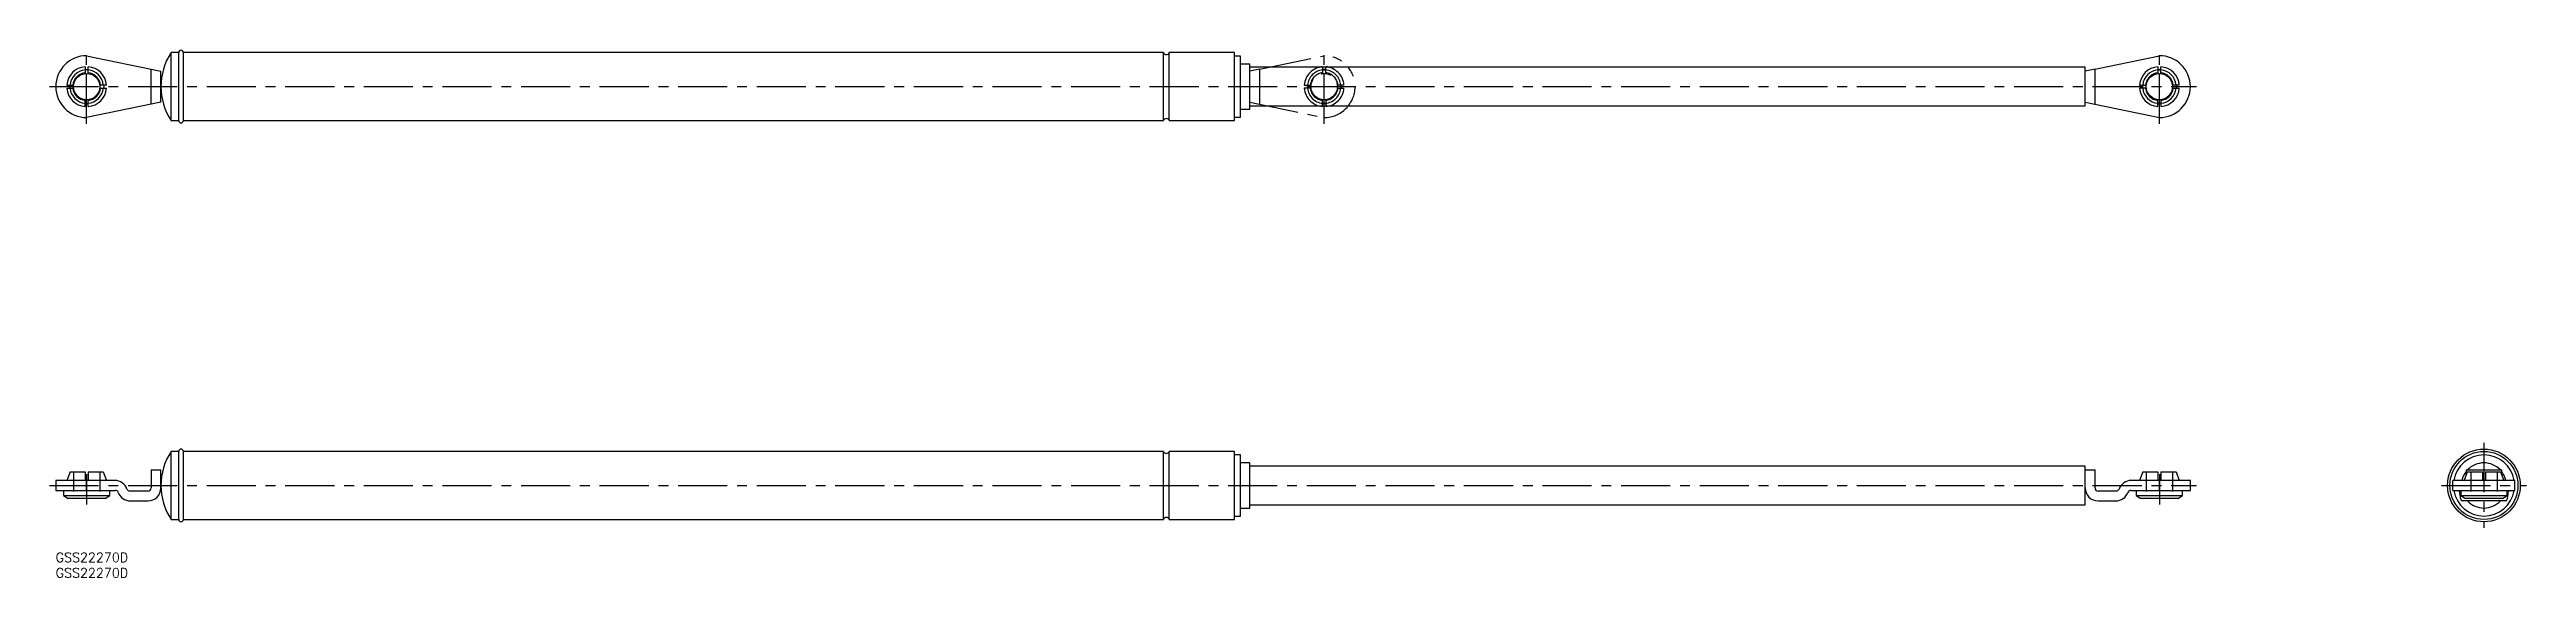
# Model space of a CAD drawing. Extents: x -2 to 799, y -8 to 163.
import ezdxf

# ---------------------------------------------------------------- set-up
doc = ezdxf.new("R2010")
doc.units = 0
doc.header["$LTSCALE"] = 0.5
for name, pattern in [('CENTER', [50.8, 31.75, -6.35, 6.35, -6.35]), ('DASHED', [19.05, 12.7, -6.35]), ('PHANTOM', [63.5, 31.75, -6.35, 6.35, -6.35, 6.35, -6.35])]:
    doc.linetypes.add(name, pattern=pattern)
for name, color, linetype in [('MSM_CENTER', 1, 'CENTER'), ('MSM_CONTINUOUS', 7, 'CONTINUOUS'), ('MSM_DASHED', 4, 'DASHED'), ('MSM_IMAGINARY', 6, 'PHANTOM'), ('MSM_PART_NUMBER', 7, 'CONTINUOUS')]:
    doc.layers.add(name, color=color, linetype=linetype)
doc.styles.get("Standard").update_dxf_attribs({"font": 'txt.shx', "height": 3, "bigfont": 'bigfont.shx'})

# ---------------------------------------------------------------- blocks, each defined once
blk = doc.blocks.new('*U24')
at = {"layer": 'MSM_PART_NUMBER'}
blk.add_text('GSS22270D', height=3, dxfattribs=at).set_placement((0, -3))
blk = doc.blocks.new('*U25')
at = {"layer": 'MSM_PART_NUMBER'}
blk.add_text('GSS22270D', height=3, dxfattribs=at).set_placement((0, -8))

msp = doc.modelspace()

# ---------------------------------------------------------------- linework, layer by layer
at = {"layer": 'MSM_CENTER'}
for p, q in [((10, 138.7), (10, 162.7)), ((410, 138.7), (410, 162.7)), ((680, 138.7), (680, 162.7)), ((-2, 150.7), (692, 150.7)), ((784.9, 35.5), (784.9, 8)), ((10, 25.35), (10, 15.55)), ((680, 25.35), (680, 15.55)), ((-2, 21.75), (692, 21.75)), ((771.15, 21.75), (798.65, 21.75))]:
    msp.add_line(p, q, dxfattribs=at)
at = {"layer": 'MSM_CONTINUOUS'}
for p, q in [((10, 160.7), (34, 155.7)), ((39.75, 161.7), (37.3, 161.7)), ((37.3, 139.7), (37.3, 161.7)), ((39.75, 139.7), (39.75, 161.7)), ((358.06, 161.7), (41.25, 161.7)), ((41.25, 139.7), (41.25, 161.7)), ((358.06, 139.7), (358.06, 161.7)), ((381, 161.7), (359.94, 161.7)), ((359.94, 139.7), (359.94, 161.7)), ((381, 139.7), (381, 161.7)), ((383, 160.6), (381, 160.6)), ((383, 140.8), (383, 160.6)), ((660.2, 156.57), (680, 160.7)), ((9.5, 157.11), (9.5, 154.92)), ((10.5, 154.92), (10.5, 157.11)), ((30.8, 145.03), (30.8, 156.36)), ((34, 145.7), (34, 155.7)), ((386, 158), (383, 158)), ((386, 143.4), (386, 158)), ((656, 156.95), (386, 156.95)), ((656, 144.45), (656, 156.95)), ((659.2, 156.36), (656, 155.7)), ((659.2, 156.36), (660.2, 156.57)), ((659.2, 145.03), (659.2, 156.36)), ((679.5, 157.11), (679.5, 154.92)), ((679.5, 156.17), (680.5, 156.17)), ((680.5, 154.92), (680.5, 157.11)), ((3.58, 151.2), (5.78, 151.2)), ((3.58, 150.2), (5.78, 150.2)), ((4.52, 150.24), (4.52, 151.2)), ((9.5, 144.28), (9.5, 146.47)), ((34, 145.7), (10, 140.7)), ((10.5, 144.28), (10.5, 146.47)), ((16.42, 151.2), (14.22, 151.2)), ((14.22, 150.2), (16.42, 150.2)), ((15.48, 151.2), (15.5, 150.7)), ((15.5, 150.7), (15.48, 150.18)), ((386, 144.45), (656, 144.45)), ((656, 145.7), (680, 140.7)), ((673.58, 151.2), (675.78, 151.2)), ((675.78, 150.2), (673.58, 150.2)), ((680.51, 145.22), (679.49, 145.22)), ((679.5, 144.28), (679.5, 146.47)), ((680.5, 146.47), (680.5, 144.28)), ((686.42, 151.2), (684.22, 151.2)), ((684.22, 150.2), (686.42, 150.2)), ((685.48, 151.2), (685.5, 150.7)), ((685.5, 150.7), (685.48, 150.18)), ((37.3, 139.7), (39.75, 139.7)), ((41.25, 139.7), (358.06, 139.7)), ((359.94, 139.7), (381, 139.7)), ((381, 140.8), (383, 140.8)), ((383, 143.4), (386, 143.4)), ((39.75, 32.75), (37.3, 32.75)), ((37.3, 10.75), (37.3, 32.75)), ((39.75, 10.75), (39.75, 32.75)), ((358.06, 32.75), (41.25, 32.75)), ((41.25, 10.75), (41.25, 32.75)), ((358.06, 10.75), (358.06, 32.75)), ((381, 32.75), (359.94, 32.75)), ((359.94, 10.75), (359.94, 32.75)), ((381, 10.75), (381, 32.75)), ((4.62, 26.15), (3.58, 23.35)), ((4.62, 26.15), (9.5, 26.15)), ((9.5, 26.15), (9.5, 23.35)), ((10.5, 26.15), (15.38, 26.15)), ((10.5, 26.15), (10.5, 23.35)), ((15.38, 26.15), (16.42, 23.35)), ((30.8, 26.75), (34, 26.75)), ((30.8, 26.75), (30.8, 20.95)), ((34, 20.95), (34, 26.75)), ((383, 31.65), (381, 31.65)), ((383, 11.85), (383, 31.65)), ((386, 29.05), (383, 29.05)), ((386, 14.45), (386, 29.05)), ((656, 28), (386, 28)), ((656, 15.5), (656, 28)), ((656, 26.75), (659.2, 26.75)), ((659.2, 20.95), (659.2, 26.75)), ((674.62, 26.15), (673.58, 23.35)), ((674.62, 26.15), (679.5, 26.15)), ((679.5, 26.15), (679.5, 23.35)), ((680.5, 26.15), (685.38, 26.15)), ((680.5, 26.15), (680.5, 23.35)), ((685.38, 26.15), (686.42, 23.35)), ((779.52, 26.15), (778.48, 23.35)), ((779.23, 26.75), (790.56, 26.75)), ((779.23, 25.37), (779.23, 26.75)), ((779.52, 26.15), (784.4, 26.15)), ((784.4, 26.15), (784.4, 23.35)), ((785.4, 26.15), (790.27, 26.15)), ((785.4, 26.15), (785.4, 23.35)), ((790.27, 26.15), (791.32, 23.35)), ((790.56, 26.75), (790.56, 25.37)), ((0, 23.35), (0, 20.15)), ((19.08, 23.35), (0, 23.35)), ((0, 20.15), (19.24, 20.15)), ((2.5, 20.15), (2.5, 18.55)), ((2.5, 18.55), (4, 17.55)), ((2.5, 18.55), (17.5, 18.55)), ((16, 17.55), (4, 17.55)), ((10, 20.15), (10, 23.35)), ((16, 17.55), (17.5, 18.55)), ((17.5, 18.55), (17.5, 20.15)), ((29.8, 19.95), (23.96, 19.95)), ((24.12, 16.75), (29.8, 16.75)), ((666.04, 19.95), (660.2, 19.95)), ((660.2, 16.75), (665.88, 16.75)), ((670.76, 20.15), (690, 20.15)), ((690, 23.35), (670.92, 23.35)), ((672.5, 20.15), (672.5, 18.55)), ((672.5, 18.55), (674, 17.55)), ((672.5, 18.55), (687.5, 18.55)), ((686, 17.55), (674, 17.55)), ((680, 20.15), (680, 23.35)), ((686, 17.55), (687.5, 18.55)), ((687.5, 18.55), (687.5, 20.15)), ((690, 20.15), (690, 23.35)), ((774.9, 20.15), (774.9, 23.35)), ((794.9, 23.35), (774.9, 23.35)), ((774.9, 20.15), (794.9, 20.15)), ((777.4, 20.15), (777.4, 18.55)), ((777.4, 18.55), (778.9, 17.55)), ((777.4, 18.55), (792.4, 18.55)), ((791.95, 16.75), (777.84, 16.75)), ((790.9, 17.55), (778.9, 17.55)), ((790.9, 17.55), (792.4, 18.55)), ((792.4, 18.55), (792.4, 20.15)), ((794.9, 20.15), (794.9, 23.35)), ((37.3, 10.75), (39.75, 10.75)), ((41.25, 10.75), (358.06, 10.75)), ((359.94, 10.75), (381, 10.75)), ((381, 11.85), (383, 11.85)), ((383, 14.45), (386, 14.45)), ((386, 15.5), (656, 15.5))]:
    msp.add_line(p, q, dxfattribs=at)
for centre, radius in [((10, 150.7), 4.25), ((680, 150.7), 4.25), ((784.9, 21.75), 11.75), ((784.9, 21.75), 11)]:
    msp.add_circle(centre, radius, dxfattribs=at)
for centre, radius, start, end in [((10, 150.7), 10, 90, 270), ((54, 150.7), 20, 146.63299, 213.36701), ((40.5, 161.7), 0.75, 0, 180), ((359, 162.05), 1, 200.48732, 339.51268), ((680, 150.7), 10, 270, 90), ((10, 150.7), 6.44, 94.45407, 175.54593), ((10, 150.7), 5.4, 95.31277, 174.68723), ((10, 150.7), 4.5, 96.37937, 173.62063), ((10, 138.45), 17.73, 88.38409, 91.61591), ((10, 150.7), 6.44, 4.45407, 85.54593), ((10, 150.7), 5.4, 5.31277, 84.68723), ((10, 150.7), 4.5, 6.37937, 83.62063), ((680, 150.7), 6.44, 94.45407, 175.54593), ((680, 150.7), 5.4, 95.31277, 174.68723), ((680, 150.7), 4.5, 96.37937, 173.62063), ((680, 150.7), 5.5, 84.78409, 95.21591), ((680, 150.7), 6.44, 4.45407, 85.54593), ((680, 150.7), 5.4, 5.31277, 84.68723), ((680, 150.7), 4.5, 6.37937, 83.62063), ((10, 150.7), 6.44, 184.45407, 265.54593), ((10, 150.7), 5.4, 185.31277, 264.68723), ((10, 150.7), 4.5, 186.37937, 263.62063), ((10, 161.96), 16.75, 268.26368, 271.76802), ((10, 150.7), 4.5, 276.37937, 353.62063), ((10, 150.7), 5.4, 275.31277, 354.68723), ((10, 150.7), 6.44, 274.45407, 355.54593), ((680, 150.7), 6.44, 184.45407, 265.54593), ((680, 150.7), 5.5, 174.78409, 185.21591), ((680, 150.7), 5.4, 185.31277, 264.68723), ((680, 150.7), 4.5, 186.37937, 263.62063), ((680, 150.7), 5.5, 264.67434, 275.35736), ((680, 150.7), 6.44, 274.45407, 355.54593), ((680, 150.7), 4.5, 276.37937, 353.62063), ((680, 150.7), 5.4, 275.31277, 354.68723), ((680, 150.7), 5.5, 354.64927, 5.27404), ((40.5, 139.7), 0.75, 180, 0), ((359, 139.35), 1, 20.48732, 159.51268), ((54, 21.75), 20, 146.63299, 213.36701), ((40.5, 32.75), 0.75, 0, 180), ((359, 33.1), 1, 200.48732, 339.51268), ((784.9, 21.75), 9.9, 9.30072, 170.69928), ((784.9, 21.75), 7.3, 140.91902, 167.33924), ((784.9, 21.75), 7.3, 43.23022, 136.76978), ((784.9, 21.75), 7.3, 12.66076, 39.08098), ((19.08, 19.15), 4.2, 20.25225, 90), ((19.24, 19.15), 1, 20.25225, 90), ((24.12, 20.95), 4.2, 200.25225, 270), ((23.96, 20.95), 1, 200.25225, 270), ((29.8, 20.95), 4.2, 270, 0), ((29.8, 20.95), 1, 270, 0), ((660.2, 20.95), 4.2, 180, 270), ((660.2, 20.95), 1, 180, 270), ((665.88, 20.95), 4.2, 270, 339.74775), ((666.04, 20.95), 1, 270, 339.74775), ((670.92, 19.15), 4.2, 90, 159.74775), ((670.76, 19.15), 1, 90, 159.74775), ((784.9, 21.75), 9.9, 189.30072, 350.69928), ((776.32, 19.68), 0.69, 356.29819, 42.75092), ((790.94, 20.6), 13.96, 183.94165, 190.4151), ((781.4, 18.78), 4.26, 189.6014, 203.0325), ((778, 17.27), 0.541, 195.98302, 252.559), ((784.9, 21.75), 7.3, 223.23022, 316.76978), ((791.79, 17.27), 0.541, 287.441, 344.01698), ((788.4, 18.78), 4.26, 336.9675, 350.3986), ((778.86, 20.6), 13.96, 349.5849, 356.05835), ((793.48, 19.68), 0.69, 137.24908, 183.70181), ((40.5, 10.75), 0.75, 180, 0), ((359, 10.4), 1, 20.48732, 159.51268)]:
    msp.add_arc(centre, radius, start, end, dxfattribs=at)
at = {"layer": 'MSM_DASHED'}
for p, q in [((5.75, 26.15), (5.75, 17.55)), ((14.25, 26.15), (14.25, 17.55)), ((675.75, 26.15), (675.75, 17.55)), ((684.25, 26.15), (684.25, 17.55)), ((780.65, 26.15), (780.65, 17.55)), ((789.15, 26.15), (789.15, 17.55))]:
    msp.add_line(p, q, dxfattribs=at)
at = {"layer": 'MSM_IMAGINARY'}
for p, q in [((390.2, 156.57), (410, 160.7)), ((389.2, 156.36), (386, 155.7)), ((389.2, 156.36), (390.2, 156.57)), ((389.2, 145.03), (389.2, 156.36)), ((409.5, 157.11), (409.5, 154.92)), ((409.5, 156.17), (410.5, 156.17)), ((410.5, 154.92), (410.5, 157.11)), ((386, 145.7), (410, 140.7)), ((403.58, 151.2), (405.78, 151.2)), ((405.78, 150.2), (403.58, 150.2)), ((410.51, 145.22), (409.49, 145.22)), ((409.5, 144.28), (409.5, 146.47)), ((410.5, 146.47), (410.5, 144.28)), ((416.42, 151.2), (414.22, 151.2)), ((414.22, 150.2), (416.42, 150.2)), ((415.48, 151.2), (415.5, 150.7)), ((415.5, 150.7), (415.48, 150.18))]:
    msp.add_line(p, q, dxfattribs=at)
msp.add_circle((410, 150.7), 4.25, dxfattribs=at)
for radius, start, end in [(10, 270, 90), (6.44, 94.45407, 175.54593), (5.4, 95.31277, 174.68723), (4.5, 96.37937, 173.62063), (5.5, 84.78409, 95.21591), (6.44, 4.45407, 85.54593), (5.4, 5.31277, 84.68723), (4.5, 6.37937, 83.62063), (6.44, 184.45407, 265.54593), (5.5, 174.78409, 185.21591), (5.4, 185.31277, 264.68723), (4.5, 186.37937, 263.62063), (5.5, 264.67434, 275.35736), (6.44, 274.45407, 355.54593), (4.5, 276.37937, 353.62063), (5.4, 275.31277, 354.68723), (5.5, 354.64927, 5.27404)]:
    msp.add_arc((410, 150.7), radius, start, end, dxfattribs=at)

# ---------------------------------------------------------------- block references
at = {"layer": 'MSM_CONTINUOUS'}
for name in ['*U24', '*U25']:
    msp.add_blockref(name, (0, 0), dxfattribs=at)

doc.saveas('drawing.dxf')
